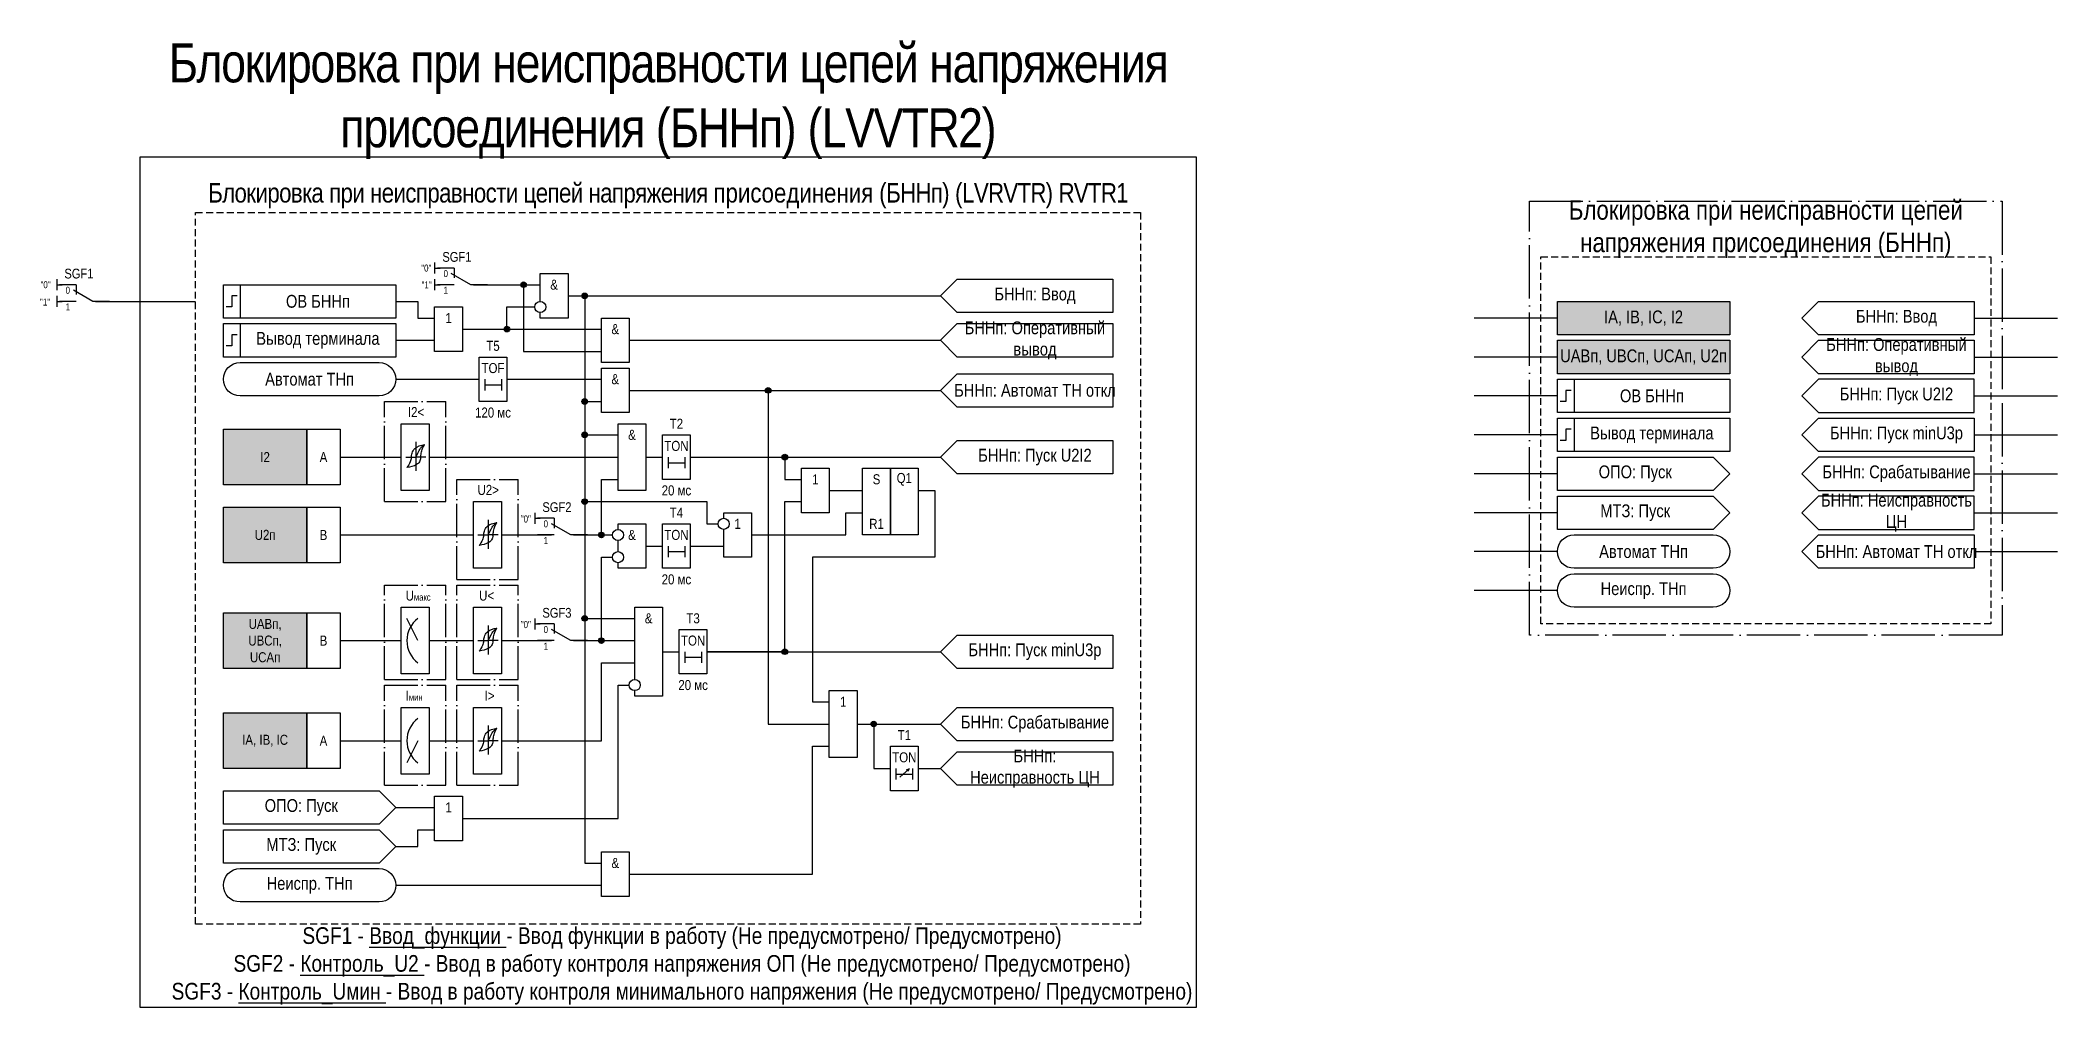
# Model space of a CAD drawing. Header units: millimetres. Extents: x -18 to 345, y 0 to 174.
import ezdxf
from ezdxf.enums import TextEntityAlignment as Align

# ---------------------------------------------------------------- set-up
doc = ezdxf.new("R2010")
doc.units = ezdxf.units.MM
doc.linetypes.add('ACAD_ISO04W100', pattern=[30, 24, -3, 0, -3])
doc.linetypes.add('штриховая2', pattern=[0.375, 0.25, -0.125])
doc.layers.add('TEXT', color=7, linetype='Continuous', lineweight=25)
doc.layers.add('Основная', color=7, linetype='Continuous')
doc.styles.add('1.8_Gost_RD', font='ARIALN.TTF', dxfattribs={"height": 1.8})
doc.styles.add('2.5_Gost_RD', font='ARIALN.TTF', dxfattribs={"height": 2.5})
doc.styles.add('3.5_Gost_RD', font='ARIALN.TTF', dxfattribs={"height": 3.5})
doc.styles.add('Вывод', font='ARIALN.TTF', dxfattribs={"height": 2.5})
doc.styles.add('Компонент', font='ARIALN.TTF', dxfattribs={"height": 3.5})

# ---------------------------------------------------------------- blocks, each defined once
blk = doc.blocks.new('*U1037')
at = {"layer": 'Основная', "linetype": 'ACAD_ISO04W100', "ltscale": 0.25}
for p, q in [((0, 0), (11, 0)), ((0, -18), (0, 0)), ((11, -18), (11, 0)), ((0, -18), (11, -18))]:
    blk.add_line(p, q, dxfattribs=at)
at = {"layer": 'Основная', "style": 'Компонент'}
blk.add_attdef('ОУ', text='', height=3.5, dxfattribs=at).set_placement((11, 0), align=Align.MIDDLE_CENTER)
blk = doc.blocks.new('Точка')
at = {"ltscale": 100}
h = blk.add_hatch(color=256, dxfattribs=at)
h.dxf.hatch_style = 1
edge = h.paths.add_edge_path()
edge.add_arc((0, 0), 0.5, 0, 360)
blk.add_circle((0, 0), 0.5, dxfattribs=at)
blk = doc.blocks.new('*U1047')
at = {"layer": 'Основная', "linetype": 'ACAD_ISO04W100', "ltscale": 0.25}
for p, q in [((0, 0), (11, 0)), ((0, -17), (0, 0)), ((11, -17), (11, 0)), ((0, -17), (11, -17))]:
    blk.add_line(p, q, dxfattribs=at)
at = {"layer": 'Основная', "style": 'Компонент'}
blk.add_attdef('ОУ', text='', height=3.5, dxfattribs=at).set_placement((11, 0), align=Align.MIDDLE_CENTER)
blk = doc.blocks.new('*U892')
at = {"layer": 'Основная', "linetype": 'ACAD_ISO04W100', "ltscale": 0.25}
for p, q in [((0, 0), (11, 0)), ((0, -17), (0, 0)), ((11, -17), (11, 0)), ((0, -17), (11, -17))]:
    blk.add_line(p, q, dxfattribs=at)
at = {"layer": 'Основная', "style": 'Компонент'}
blk.add_attdef('ОУ', text='', height=3.5, dxfattribs=at).set_placement((11, 0), align=Align.MIDDLE_CENTER)
blk = doc.blocks.new('*U898')
at = {"layer": 'Основная', "linetype": 'ACAD_ISO04W100', "ltscale": 0.25}
for p, q in [((0, 0), (11, 0)), ((0, -18), (0, 0)), ((11, -18), (11, 0)), ((0, -18), (11, -18))]:
    blk.add_line(p, q, dxfattribs=at)
at = {"layer": 'Основная', "style": 'Компонент'}
blk.add_attdef('ОУ', text='', height=3.5, dxfattribs=at).set_placement((11, 0), align=Align.MIDDLE_CENTER)
blk = doc.blocks.new('*U958')
at = {"layer": 'Основная', "color": 0}
blk.add_line((0, 0), (7, 4), dxfattribs=at)
at = {"layer": 'Основная', "ltscale": 0.35}
blk.add_line((6, 6), (6, 2.5), dxfattribs=at)
blk = doc.blocks.new('*U1051')
at = {"layer": 'Основная', "color": 0}
for p, q in [((-3, 6), (-9, 6)), ((-3, 0), (-9, 0)), ((9, 0), (3, 0))]:
    blk.add_line(p, q, dxfattribs=at)
at = {"layer": 'Основная', "ltscale": 0.25, "xscale": -1}
blk.add_blockref('*U958', (3, 0), dxfattribs=at)
at = {"layer": 'Основная'}
for tag, height, style, p in [('ОУ', 3.5, 'Компонент', (-2, 10)), ('В1', 2.5, 'Вывод', (-13, 6)), ('В2', 2.5, 'Вывод', (-6, 4)), ('В3', 2.5, 'Вывод', (-6, -2))]:
    blk.add_attdef(tag, text='', height=height, dxfattribs=dict(at, style=style)).set_placement(p, align=Align.MIDDLE_CENTER)
blk = doc.blocks.new('*U985')
at = {"layer": 'Основная', "color": 0}
for p, q in [((-3, 6), (-9, 6)), ((-3, 0), (-9, 0)), ((9, 0), (3, 0))]:
    blk.add_line(p, q, dxfattribs=at)
at = {"layer": 'Основная', "ltscale": 0.25, "xscale": -1}
blk.add_blockref('*U958', (3, 0), dxfattribs=at)
at = {"layer": 'Основная'}
for tag, height, style, p in [('ОУ', 3.5, 'Компонент', (-2, 10)), ('В1', 2.5, 'Вывод', (-14, 6)), ('В2', 2.5, 'Вывод', (-6, 4)), ('В3', 2.5, 'Вывод', (-6, -2))]:
    blk.add_attdef(tag, text='', height=height, dxfattribs=dict(at, style=style)).set_placement(p, align=Align.MIDDLE_CENTER)

msp = doc.modelspace()

# ---------------------------------------------------------------- hatches: boundary and pattern name
at = {"ltscale": 100, "true_color": 0xf7941d}
h = msp.add_hatch(color=30, dxfattribs=at)
h.dxf.hatch_style = 1
h.paths.add_polyline_path([(255, 127), (286, 127), (286, 121), (255, 121)])
h = msp.add_hatch(color=30, dxfattribs=at)
h.dxf.hatch_style = 1
h.paths.add_polyline_path([(255, 120), (286, 120), (286, 114), (255, 114)])
at = {"ltscale": 100, "true_color": 0xef8637}
h = msp.add_hatch(color=30, dxfattribs=at)
h.dxf.hatch_style = 1
h.paths.add_polyline_path([(15, 104), (30, 104), (30, 94), (15, 94)])
h = msp.add_hatch(color=30, dxfattribs=at)
h.dxf.hatch_style = 1
h.paths.add_polyline_path([(15, 90), (30, 90), (30, 80), (15, 80)])
h = msp.add_hatch(color=30, dxfattribs=at)
h.dxf.hatch_style = 1
h.paths.add_polyline_path([(15, 71), (30, 71), (30, 61), (15, 61)])
h = msp.add_hatch(color=30, dxfattribs=at)
h.dxf.hatch_style = 1
h.paths.add_polyline_path([(15, 53), (30, 53), (30, 43), (15, 43)])

# ---------------------------------------------------------------- linework, layer by layer
at = {"color": 6, "ltscale": 100}
for p, q in [((-15, 131), (-15, 129)), ((-15, 130), (-14, 130)), ((-15, 128), (-15, 126)), ((-15, 127), (-14, 127))]:
    msp.add_line(p, q, dxfattribs=at)
at = {"ltscale": 100}
for p, q in [((53, 134), (53, 132)), ((53, 133), (54, 133)), ((53, 131), (53, 129)), ((53, 130), (54, 130)), ((255, 124), (240, 124)), ((330, 124), (345, 124)), ((255, 117), (240, 117)), ((330, 117), (345, 117)), ((255, 110), (240, 110)), ((330, 110), (345, 110)), ((255, 103), (240, 103)), ((330, 103), (345, 103)), ((47.79, 99), (49.6, 99)), ((51.42, 99), (49.6, 99)), ((255, 96), (240, 96)), ((330, 96), (345, 96)), ((71, 89), (71, 87)), ((71, 88), (72, 88)), ((255, 89), (240, 89)), ((330, 89), (345, 89)), ((60.79, 85), (62.6, 85)), ((64.42, 85), (62.6, 85)), ((86, 82), (86, 84)), ((255, 82), (240, 82)), ((330, 82), (345, 82)), ((255, 75), (240, 75)), ((50, 66), (48, 70)), ((71, 70), (71, 68)), ((71, 69), (72, 69)), ((60.79, 66), (62.6, 66)), ((64.42, 66), (62.6, 66)), ((116, 64), (102, 64)), ((50, 48), (48, 44)), ((60.79, 48), (62.6, 48)), ((64.42, 48), (62.6, 48))]:
    msp.add_line(p, q, dxfattribs=at)
for p, q in [((49.6, 101.72), (49.6, 96.52)), ((62.6, 87.72), (62.6, 82.52)), ((62.6, 68.72), (62.6, 63.52)), ((62.6, 50.72), (62.6, 45.52))]:
    msp.add_line(p, q)
at = {"color": 7, "ltscale": 100}
for p, q in [((136.7, 41.46), (138.37, 42.95)), ((138.37, 42.95), (137.85, 42.73)), ((138.37, 42.95), (138.11, 42.48))]:
    msp.add_line(p, q, dxfattribs=at)
at = {"color": 3, "ltscale": 100}
msp.add_lwpolyline([(0, 153), (190, 153), (190, 0), (0, 0)], close=True, dxfattribs=at)
at = {"linetype": 'штриховая2', "ltscale": 5}
for points in [[(10, 143), (180, 143), (180, 15), (10, 15)], [(252, 135), (333, 135), (333, 69), (252, 69)]]:
    msp.add_lwpolyline(points, close=True, dxfattribs=at)
at = {"color": 251, "linetype": 'ACAD_ISO04W100', "lineweight": 30, "ltscale": 0.4, "true_color": 0x58595b}
msp.add_lwpolyline([(250, 145), (335, 145), (335, 67), (250, 67)], close=True, dxfattribs=at)
at = {"ltscale": 100}
for points in [[(72, 127), (72, 132), (77, 132), (77, 124), (72, 124), (72, 125)], [(144, 128), (147, 131), (175, 131), (175, 125), (147, 125), (144, 128)], [(60, 130), (72, 130)], [(60, 130), (69, 130), (69, 118), (83, 118)], [(77, 128), (144, 128)], [(77, 128), (80, 128), (80, 103), (86, 103)], [(77, 128), (80, 128), (80, 91), (102, 91), (102, 87), (104, 87)], [(77, 128), (80, 128), (80, 109), (83, 109)], [(77, 128), (80, 128), (80, 70), (89, 70)], [(77, 128), (80, 128), (80, 26), (83, 26)], [(46, 127), (50, 127), (50, 124), (53, 124)], [(58, 122), (66, 122), (66, 126), (71, 126)], [(46, 120), (53, 120)], [(58, 122), (83, 122)], [(88, 120), (144, 120)], [(144, 120), (147, 123), (175, 123), (175, 117), (147, 117), (144, 120)], [(46, 113), (61, 113)], [(62, 113), (62, 111)], [(65, 113), (65, 111)], [(66, 113), (83, 113)], [(144, 111), (147, 114), (175, 114), (175, 108), (147, 108), (144, 111)], [(62, 112), (65, 112)], [(88, 111), (144, 111)], [(88, 111), (113, 111), (113, 51), (124, 51)], [(144, 99), (147, 102), (175, 102), (175, 96), (147, 96), (144, 99)], [(36, 99), (47, 99)], [(52, 99), (86, 99)], [(91, 99), (94, 99)], [(95, 99), (95, 97)], [(95, 98), (98, 98)], [(98, 99), (98, 97)], [(99, 99), (144, 99)], [(99, 99), (116, 99), (116, 95), (119, 95)], [(255, 99), (283, 99), (286, 96), (283, 93), (255, 93), (255, 99)], [(78, 85), (83, 85), (83, 95), (86, 95)], [(102, 64), (116, 64), (116, 91), (119, 91)], [(140, 93), (143, 93), (143, 81), (121, 81), (121, 55), (124, 55)], [(124, 93), (130, 93)], [(255, 92), (283, 92), (286, 89), (283, 86), (255, 86), (255, 92)], [(105, 88), (105, 89), (110, 89), (110, 81), (105, 81), (105, 86)], [(110, 85), (127, 85), (127, 89), (130, 89)], [(36, 85), (60, 85)], [(65, 85), (74, 85)], [(78, 85), (85, 85)], [(86, 86), (86, 87), (91, 87), (91, 79), (86, 79), (86, 80)], [(78, 66), (83, 66), (83, 81), (85, 81)], [(91, 83), (94, 83)], [(95, 83), (95, 81)], [(95, 82), (98, 82)], [(98, 83), (98, 81)], [(99, 83), (105, 83)], [(89, 59), (89, 72), (94, 72), (94, 56), (89, 56), (89, 57)], [(36, 66), (47, 66)], [(52, 66), (60, 66)], [(65, 66), (74, 66)], [(78, 66), (89, 66)], [(144, 64), (147, 67), (175, 67), (175, 61), (147, 61), (144, 64)], [(65, 48), (83, 48), (83, 62), (89, 62)], [(94, 64), (97, 64)], [(98, 64), (98, 62)], [(98, 63), (101, 63)], [(101, 64), (101, 62)], [(102, 64), (144, 64)], [(58, 34), (86, 34), (86, 58), (88, 58)], [(129, 51), (144, 51)], [(129, 51), (132, 51), (132, 43), (135, 43)], [(144, 51), (147, 54), (175, 54), (175, 48), (147, 48), (144, 51)], [(36, 48), (47, 48)], [(52, 48), (60, 48)], [(88, 24), (121, 24), (121, 47), (124, 47)], [(144, 43), (147, 46), (175, 46), (175, 40), (147, 40), (144, 43)], [(136, 43), (136, 41)], [(136, 42), (139, 42)], [(139, 43), (139, 41)], [(140, 43), (144, 43)], [(15, 39), (43, 39), (46, 36), (43, 33), (15, 33), (15, 39)], [(46, 36), (53, 36)], [(15, 32), (43, 32), (46, 29), (43, 26), (15, 26), (15, 32)], [(46, 29), (50, 29), (50, 32), (53, 32)], [(46, 22), (83, 22)]]:
    msp.add_lwpolyline(points, dxfattribs=at)
for points in [[(15, 130), (18, 130), (18, 124), (15, 124)], [(15, 130), (46, 130), (46, 124), (15, 124)], [(53, 126), (58, 126), (58, 118), (53, 118)], [(83, 124), (88, 124), (88, 116), (83, 116)], [(255, 127), (286, 127), (286, 121), (255, 121)], [(330, 121), (302, 121), (299, 124), (302, 127), (330, 127)], [(15, 123), (46, 123), (46, 117), (15, 117)], [(15, 123), (18, 123), (18, 117), (15, 117)], [(255, 120), (286, 120), (286, 114), (255, 114)], [(330, 114), (302, 114), (299, 117), (302, 120), (330, 120)], [(61, 117), (66, 117), (66, 109), (61, 109)], [(83, 115), (88, 115), (88, 107), (83, 107)], [(255, 113), (258, 113), (258, 107), (255, 107)], [(255, 113), (286, 113), (286, 107), (255, 107)], [(302, 107), (330, 107), (330, 113), (302, 113), (299, 110)], [(255, 106), (286, 106), (286, 100), (255, 100)], [(255, 106), (258, 106), (258, 100), (255, 100)], [(299, 103), (302, 106), (330, 106), (330, 100), (302, 100)], [(15, 104), (30, 104), (30, 94), (15, 94)], [(30, 104), (36, 104), (36, 94), (30, 94)], [(47, 105), (52, 105), (52, 93), (47, 93)], [(86, 105), (91, 105), (91, 93), (86, 93)], [(94, 103), (99, 103), (99, 95), (94, 95)], [(302, 93), (330, 93), (330, 99), (302, 99), (299, 96)], [(119, 97), (124, 97), (124, 89), (119, 89)], [(130, 97), (135, 97), (135, 85), (130, 85)], [(135, 97), (140, 97), (140, 85), (135, 85)], [(60, 91), (65, 91), (65, 79), (60, 79)], [(302, 86), (330, 86), (330, 92), (302, 92), (299, 89)], [(15, 90), (30, 90), (30, 80), (15, 80)], [(30, 90), (36, 90), (36, 80), (30, 80)], [(94, 87), (99, 87), (99, 79), (94, 79)], [(330, 79), (302, 79), (299, 82), (302, 85), (330, 85)], [(15, 71), (30, 71), (30, 61), (15, 61)], [(30, 71), (36, 71), (36, 61), (30, 61)], [(47, 72), (52, 72), (52, 60), (47, 60)], [(60, 72), (65, 72), (65, 60), (60, 60)], [(97, 68), (102, 68), (102, 60), (97, 60)], [(124, 57), (129, 57), (129, 45), (124, 45)], [(15, 53), (30, 53), (30, 43), (15, 43)], [(30, 53), (36, 53), (36, 43), (30, 43)], [(47, 54), (52, 54), (52, 42), (47, 42)], [(60, 54), (65, 54), (65, 42), (60, 42)], [(135, 47), (140, 47), (140, 39), (135, 39)], [(53, 38), (58, 38), (58, 30), (53, 30)], [(83, 28), (88, 28), (88, 20), (83, 20)]]:
    msp.add_lwpolyline(points, close=True, dxfattribs=at)
at = {"lineweight": 30, "ltscale": 100}
for points in [[(17.5, 128), (16.5, 128), (16.5, 126), (15.5, 126)], [(17.5, 121), (16.5, 121), (16.5, 119), (15.5, 119)], [(257.5, 111), (256.5, 111), (256.5, 109), (255.5, 109)], [(257.5, 104), (256.5, 104), (256.5, 102), (255.5, 102)]]:
    msp.add_lwpolyline(points, dxfattribs=at)
at = {"color": 6, "ltscale": 100}
msp.add_lwpolyline([(-8, 127), (10, 127)], dxfattribs=at)
at = {"ltscale": 100}
for points in [[(18, 110, -1), (18, 116), (43, 116, -1), (43, 110)], [(258, 79, -1), (258, 85), (283, 85, -1), (283, 79)], [(258, 72, -1), (258, 78), (283, 78, -1), (283, 72)], [(18, 19, -1), (18, 25), (43, 25, -1), (43, 19)]]:
    msp.add_lwpolyline(points, format="xyb", close=True, dxfattribs=at)
for centre in [(72, 126), (89, 58)]:
    msp.add_circle(centre, 1, dxfattribs=at)
for centre in [(105, 87), (86, 85), (86, 81)]:
    msp.add_circle(centre, 1)
for centre in [(53, 66), (53, 48)]:
    msp.add_arc(centre, 5, 126.8699, 233.1301, dxfattribs=at)
for points in [[(48.8, 98.92), (48.6, 98.13), (48, 97.12)], [(50.48, 98.92), (50.25, 98.13), (49.76, 97.67), (48, 97.12)], [(48.8, 98.92), (48.95, 99.71), (49.44, 100.54), (51.2, 101.26)], [(49.6, 99), (50, 99.72), (50.47, 100.6), (51.2, 101.26)], [(50.48, 98.92), (50.6, 99.71), (50.81, 100.54), (51.2, 101.26)], [(61.8, 84.92), (61.95, 85.71), (62.44, 86.54), (64.2, 87.26)], [(62.6, 85), (63, 85.72), (63.47, 86.6), (64.2, 87.26)], [(63.48, 84.92), (63.6, 85.71), (63.81, 86.54), (64.2, 87.26)], [(61.8, 84.92), (61.6, 84.13), (61, 83.12)], [(63.48, 84.92), (63.25, 84.13), (62.76, 83.67), (61, 83.12)], [(61.8, 65.92), (61.6, 65.13), (61, 64.12)], [(63.48, 65.92), (63.25, 65.13), (62.76, 64.67), (61, 64.12)], [(61.8, 65.92), (61.95, 66.71), (62.44, 67.54), (64.2, 68.26)], [(62.6, 66), (63, 66.72), (63.47, 67.6), (64.2, 68.26)], [(63.48, 65.92), (63.6, 66.71), (63.81, 67.54), (64.2, 68.26)], [(61.8, 47.92), (61.6, 47.13), (61, 46.12)], [(63.48, 47.92), (63.25, 47.13), (62.76, 46.67), (61, 46.12)], [(61.8, 47.92), (61.95, 48.71), (62.44, 49.54), (64.2, 50.26)], [(62.6, 48), (63, 48.72), (63.47, 49.6), (64.2, 50.26)], [(63.48, 47.92), (63.6, 48.71), (63.81, 49.54), (64.2, 50.26)]]:
    msp.add_spline(points, degree=3)

# ---------------------------------------------------------------- block references
at = {"color": 3, "ltscale": 100}
for p in [(69, 130), (80, 128), (66, 122), (132, 51)]:
    msp.add_blockref('Точка', p, dxfattribs=at)
at = {"color": 1, "ltscale": 100}
for p in [(80, 109), (80, 91), (80, 70)]:
    msp.add_blockref('Точка', p, dxfattribs=at)
at = {"ltscale": 100}
for p in [(113, 111), (80, 103), (83, 85)]:
    msp.add_blockref('Точка', p, dxfattribs=at)
at = {"color": 6, "ltscale": 100}
for p in [(116, 99), (83, 66), (116, 64)]:
    msp.add_blockref('Точка', p, dxfattribs=at)
at = {"layer": 'Основная', "ltscale": 0.25, "xscale": 0.5, "yscale": 0.5, "zscale": 0.5}
msp.add_blockref('*U1051', (58, 130), dxfattribs=at).add_auto_attribs({'ОУ': 'SGF1', 'В1': '"0"', 'В2': '0', 'В3': '1'})
at = {"layer": 'Основная', "color": 6, "ltscale": 0.25, "xscale": 0.5, "yscale": 0.5, "zscale": 0.5}
msp.add_blockref('*U985', (-10, 127), dxfattribs=at).add_auto_attribs({'ОУ': 'SGF1', 'В1': '"0"', 'В2': '0', 'В3': '1'})
at = {"layer": 'Основная', "color": 2, "ltscale": 0.25}
for p in [(44, 109), (57, 95)]:
    msp.add_blockref('*U1037', p, dxfattribs=at)
at = {"layer": 'Основная', "ltscale": 0.25}
ref = msp.add_blockref('*U985', (76, 85), dxfattribs=dict(at, xscale=0.5, yscale=0.5, zscale=0.5))
ref.add_attrib('ОУ', 'SGF2', dxfattribs={"height": 1.75, "style": 'Компонент'}).set_placement((75, 90), align=Align.MIDDLE_CENTER)
ref.add_attrib('В2', '0', dxfattribs={"height": 1.25, "style": 'Вывод'}).set_placement((73, 87), align=Align.MIDDLE_CENTER)
ref.add_attrib('В3', '1', dxfattribs={"height": 1.25, "style": 'Вывод'}).set_placement((73, 84), align=Align.MIDDLE_CENTER)
at = {"layer": 'Основная', "color": 6, "ltscale": 0.25}
for name, p in [('*U892', (44, 76)), ('*U1047', (57, 76)), ('*U1037', (44, 58)), ('*U898', (57, 58))]:
    msp.add_blockref(name, p, dxfattribs=at)
at = {"layer": 'Основная', "ltscale": 0.25}
ref = msp.add_blockref('*U985', (76, 66), dxfattribs=dict(at, xscale=0.5, yscale=0.5, zscale=0.5))
ref.add_attrib('ОУ', 'SGF3', dxfattribs={"height": 1.75, "style": 'Компонент'}).set_placement((75, 71), align=Align.MIDDLE_CENTER)
ref.add_attrib('В2', '0', dxfattribs={"height": 1.25, "style": 'Вывод'}).set_placement((73, 68), align=Align.MIDDLE_CENTER)
ref.add_attrib('В3', '1', dxfattribs={"height": 1.25, "style": 'Вывод'}).set_placement((73, 65), align=Align.MIDDLE_CENTER)

# ---------------------------------------------------------------- texts
at = {"color": 30, "ltscale": 100, "attachment_point": 5, "style": '3.5_Gost_RD'}
for s, insert, char_height, width in [('{\\H0.7x;\\T0.95;\\C3;Блокировка при неисправности цепей напряжения\\H1.42857x; \\H0.7x;присоединения (БННп) (LVVTR2)}', (95, 163), 10, 190), ('\\pt108.5;{\\T0.95;Блокировка при неисправности цепей напряжения }присоединения{\\T0.95; (БННп) (LVRVTR) \\C6;RVTR1}', (95, 146), 3.5, 170), ('\\pt108.5;Блокировка при неисправности цепей напряжения присоединения (БННп)', (292.5, 140), 3.5, 85), ('SGF1 - {\\LВвод_функции} - Ввод функции в работу (Не предусмотрено/ Предусмотрено)\\PSGF2 - {\\LКонтроль_U2} - Ввод в работу контроля напряжения ОП (Не предусмотрено/ Предусмотрено)\\PSGF3 - {\\LКонтроль_Uмин} - Ввод в работу контроля минимального напряжения (Не предусмотрено/ Предусмотрено)', (97.5, 7.5), 3, 185)]:
    msp.add_mtext(s, dxfattribs=dict(at, insert=insert, char_height=char_height, width=width))
at = {"ltscale": 100, "attachment_point": 5}
for s, insert, char_height, width, style in [('&', (74.5, 130), 1.8, 5, '2.5_Gost_RD'), ('1', (55.5, 124), 1.8, 5, '2.5_Gost_RD'), ('БННп: Ввод', (316, 124), 2.3, 28, '2.5_Gost_RD'), ('T5', (63.5, 119), 1.8, 5, '2.5_Gost_RD'), ('&', (85.5, 122), 1.8, 5, '2.5_Gost_RD'), ('БННп: Оперативный вывод', (316, 117), 2.3, 28, '2.5_Gost_RD'), ('TOF', (63.5, 115), 1.8, 5, '2.5_Gost_RD'), ('&', (85.5, 113), 1.8, 5, '2.5_Gost_RD'), ('БННп: Пуск U2I2', (316, 110), 2.3, 28, '2.5_Gost_RD'), ('120 мс', (63.5, 107), 1.8, 8.2042, '2.5_Gost_RD'), ('T2', (96.5, 105), 1.8, 5, '2.5_Gost_RD'), ('&', (88.5, 103), 1.8, 5, '2.5_Gost_RD'), ('TON', (96.5, 101), 1.8, 5, '2.5_Gost_RD'), ('БННп: Пуск minU3p', (316, 103), 2.3, 28, '2.5_Gost_RD'), ('А', (33, 99), 1.8, 6, '1.8_Gost_RD'), ('1', (121.5, 95), 1.8, 5, '2.5_Gost_RD'), ('S', (132.5, 95), 1.8, 5, '2.5_Gost_RD'), ('Q1', (137.5, 95), 1.8, 5, '2.5_Gost_RD'), ('БННп: Срабатывание', (316, 96), 2.3, 28, '2.5_Gost_RD'), ('20 мс', (96.5, 93), 1.8, 8.2042, '2.5_Gost_RD'), ('БННп: Неисправность ЦН', (316, 89), 2.3, 28, '2.5_Gost_RD'), ('T4', (96.5, 89), 1.8, 5, '2.5_Gost_RD'), ('1', (107.5, 87), 1.8, 5, '2.5_Gost_RD'), ('R1', (132.5, 87), 1.8, 5, '2.5_Gost_RD'), ('В', (33, 85), 1.8, 6, '1.8_Gost_RD'), ('&', (88.5, 85), 1.8, 5, '2.5_Gost_RD'), ('TON', (96.5, 85), 1.8, 5, '2.5_Gost_RD'), ('Автомат ТНп', (270.5, 82), 2.3, 31, '2.5_Gost_RD'), ('БННп: Автомат ТН откл', (316, 82), 2.3, 28, '2.5_Gost_RD'), ('20 мс', (96.5, 77), 1.8, 8.2042, '2.5_Gost_RD'), ('&', (91.5, 70), 1.8, 5, '2.5_Gost_RD'), ('T3', (99.5, 70), 1.8, 5, '2.5_Gost_RD'), ('В', (33, 66), 1.8, 6, '1.8_Gost_RD'), ('TON', (99.5, 66), 1.8, 5, '2.5_Gost_RD'), ('20 мс', (99.5, 58), 1.8, 8.2042, '2.5_Gost_RD'), ('1', (126.5, 55), 1.8, 5, '2.5_Gost_RD'), ('А', (33, 48), 1.8, 6, '1.8_Gost_RD'), ('T1', (137.5, 49), 1.8, 5, '2.5_Gost_RD'), ('TON', (137.5, 45), 1.8, 5, '2.5_Gost_RD'), ('1', (55.5, 36), 1.8, 5, '2.5_Gost_RD'), ('&', (85.5, 26), 1.8, 5, '2.5_Gost_RD')]:
    msp.add_mtext(s, dxfattribs=dict(at, insert=insert, char_height=char_height, width=width, style=style))
at = {"color": 6, "ltscale": 100, "insert": (-18, 127.5), "char_height": 1.25, "attachment_point": 1, "style": '3.5_Gost_RD'}
msp.add_mtext_dynamic_manual_height_columns('"1"', width=2, gutter_width=17.5, heights=[0], dxfattribs=at)
at = {"ltscale": 100, "attachment_point": 1}
for s, width, insert, char_height, style in [('"1"', 2, (50.65, 130.61), 1.25, '3.5_Gost_RD'), ('\\pi4.1942;I2<', 11, (44, 108), 1.8, '1.8_Gost_RD'), ('\\pi3.7178;U2>', 11, (57, 94), 1.8, '1.8_Gost_RD'), ('"0"', 2, (68.5, 88.5), 1.25, '3.5_Gost_RD'), ('\\pi2.78586;U{\\H0.66667x;макс}', 11, (45, 75), 1.8, '1.8_Gost_RD'), ('U<', 4, (61, 75), 1.8, '1.8_Gost_RD'), ('"0"', 2, (68.5, 69.5), 1.25, '3.5_Gost_RD'), ('\\pi2.78586;I{\\H0.66667x;мин}', 11, (45, 57), 1.8, '1.8_Gost_RD'), ('I>', 4, (62, 57), 1.8, '1.8_Gost_RD')]:
    msp.add_mtext_dynamic_manual_height_columns(s, width=width, gutter_width=17.5, heights=[0], dxfattribs=dict(at, insert=insert, char_height=char_height, style=style))
at = {"layer": 'TEXT', "color": 0, "ltscale": 100, "char_height": 2.3, "attachment_point": 5, "style": '2.5_Gost_RD'}
for s, insert, width in [('{\\C256;ОВ БННп}', (32, 127), 28), ('{\\C256;IA, IB, IC, I2}', (270.5, 124), 31), ('{\\C256;Вывод терминала}', (32, 120), 28), ('{\\C256;UABп, UBCп, UCAп, U2п}', (270.5, 117), 31), ('{\\C256;Вывод терминала}', (272, 103), 28)]:
    msp.add_mtext(s, dxfattribs=dict(at, insert=insert, width=width))
at = {"layer": 'TEXT', "ltscale": 100, "attachment_point": 5}
for s, insert, char_height, width, style in [('БННп: Ввод', (161, 128), 2.3, 28, '2.5_Gost_RD'), ('БННп: Оперативный вывод', (161, 120), 2.3, 28, '2.5_Gost_RD'), ('ОВ БННп', (272, 110), 2.3, 28, '2.5_Gost_RD'), ('I2', (22.5, 99), 1.8, 15, '1.8_Gost_RD'), ('U2п', (22.5, 85), 1.8, 15, '1.8_Gost_RD'), ('UABп, \\PUBCп, \\PUCAп', (22.5, 66), 1.8, 15, '1.8_Gost_RD'), ('БННп: Срабатывание', (161, 51), 2.3, 28, '2.5_Gost_RD'), ('IA, IB, IC', (22.5, 48), 1.8, 15, '1.8_Gost_RD'), ('БННп: \\PНеисправность ЦН', (161, 43), 2.3, 28, '2.5_Gost_RD')]:
    msp.add_mtext(s, dxfattribs=dict(at, insert=insert, char_height=char_height, width=width, style=style))
at = {"layer": 'TEXT', "color": 1, "ltscale": 100, "char_height": 2.3, "attachment_point": 5, "style": '2.5_Gost_RD'}
for s, insert, width in [('{\\C256;Автомат ТНп}', (30.5, 113), 31), ('{\\C256;БННп: Автомат ТН откл}', (161, 111), 28), ('{\\C256;Неиспр. ТНп}', (270.5, 75), 31), ('{\\C256;Неиспр. ТНп}', (30.5, 22), 31)]:
    msp.add_mtext(s, dxfattribs=dict(at, insert=insert, width=width))
at = {"layer": 'TEXT', "color": 2, "ltscale": 100, "insert": (161, 99), "char_height": 2.3, "width": 28, "attachment_point": 5, "style": '2.5_Gost_RD'}
msp.add_mtext('{\\C256;БННп: Пуск U2I2}', dxfattribs=at)
at = {"layer": 'TEXT', "color": 6, "ltscale": 100, "char_height": 2.3, "width": 28, "attachment_point": 5, "style": '2.5_Gost_RD'}
for s, insert in [('{\\C256;ОПО: Пуск}', (269, 96)), ('{\\C256;МТЗ: Пуск}', (269, 89)), ('{\\C256;БННп: Пуск minU3p}', (161, 64)), ('{\\C256;ОПО: Пуск}', (29, 36)), ('{\\C256;МТЗ: Пуск}', (29, 29))]:
    msp.add_mtext(s, dxfattribs=dict(at, insert=insert))

doc.saveas('drawing.dxf')
